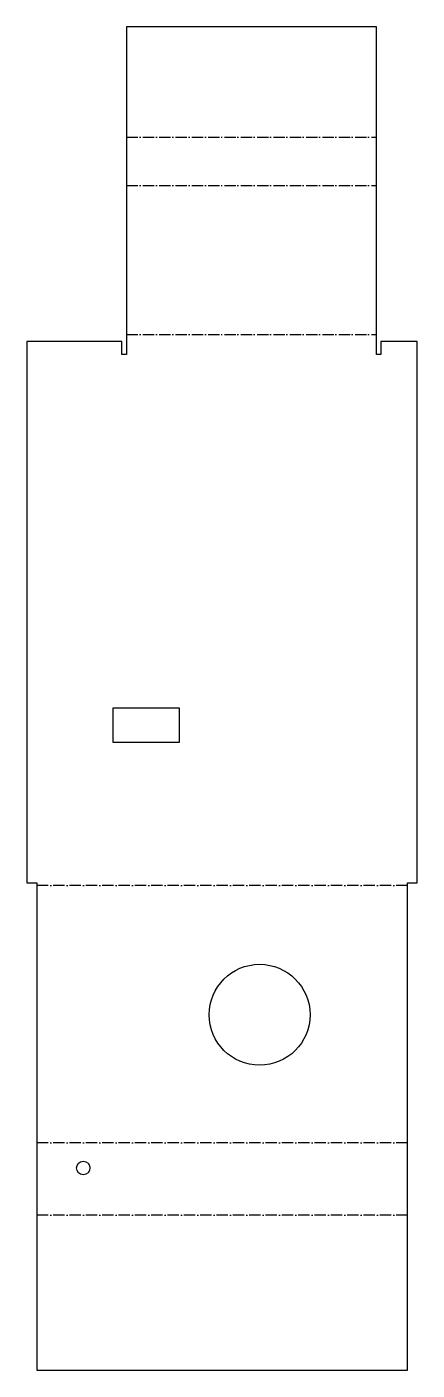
# Model space of a CAD drawing. Header units: millimetres. Extents: x 0 to 87, y -109 to 191.
import ezdxf

# ---------------------------------------------------------------- set-up
doc = ezdxf.new("R2010")
doc.units = ezdxf.units.MM
doc.linetypes.add('DASHDOT', pattern=[3.556, 2.54, -0.508, 0, -0.508])
doc.layers.add('BEND', color=7, linetype='Continuous')
doc.layers.add('CUT', color=7, linetype='Continuous')

msp = doc.modelspace()

# ---------------------------------------------------------------- linework, layer by layer
at = {"layer": 'BEND', "color": 4, "linetype": 'DASHDOT'}
for p, q in [((22.29, 166.78), (78.29, 166.78)), ((22.29, 156.01), (78.29, 156.01)), ((22.29, 122.65), (78.29, 122.65)), ((85.19, -0.63), (2.2, -0.63)), ((85.19, -58.13), (2.2, -58.13)), ((85.19, -74.35), (2.2, -74.35))]:
    msp.add_line(p, q, dxfattribs=at)
at = {"layer": 'CUT'}
for p, q in [((78.29, 191.47), (22.29, 191.47)), ((22.29, 191.47), (22.29, 118.18)), ((78.29, 118.18), (78.29, 191.47)), ((21.29, 121.08), (0, 121.08)), ((0, 121.08), (0, 0)), ((21.29, 118.18), (21.29, 121.08)), ((87.39, 121.08), (79.29, 121.08)), ((79.29, 121.08), (79.29, 118.18)), ((87.39, 0), (87.39, 121.08)), ((22.29, 118.18), (21.29, 118.18)), ((79.29, 118.18), (78.29, 118.18)), ((19.31, 31.37), (19.31, 39.15)), ((19.31, 39.15), (34.1, 39.15)), ((34.1, 39.15), (34.1, 31.37)), ((34.1, 31.37), (19.31, 31.37)), ((0, 0), (2.2, 0)), ((2.2, 0), (2.2, -109.01)), ((85.19, -109.01), (85.19, 0)), ((85.19, 0), (87.39, 0)), ((2.2, -109.01), (85.19, -109.01))]:
    msp.add_line(p, q, dxfattribs=at)
for centre, radius in [((52.11, -29.52), 11.29), ((12.63, -63.79), 1.51)]:
    msp.add_circle(centre, radius, dxfattribs=at)

doc.saveas('drawing.dxf')
